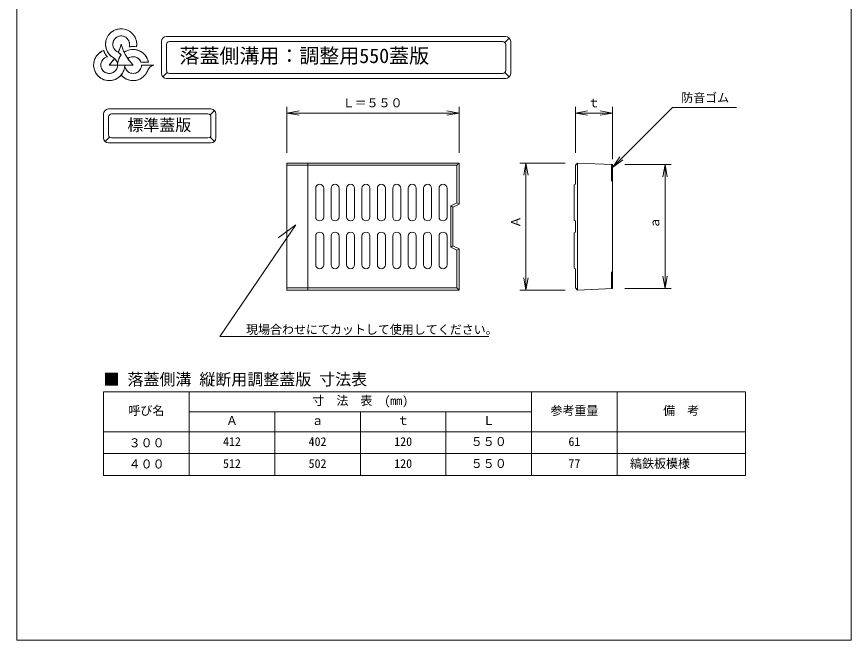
# Model space of a CAD drawing. Units: millimetres on the paper, scale 1:6. Extents: x 70 to 700, y 33 to 686.
# Drawn here: x 70.4 to 279.4, y 383.9 to 540.1 of the extents above; entities that cross this region are included whole.
import ezdxf
from ezdxf.enums import TextEntityAlignment as Align

# ---------------------------------------------------------------- set-up
doc = ezdxf.new("R2010")
doc.units = ezdxf.units.MM
doc.layers.add('0_2', color=150, linetype='Continuous', lineweight=18)
doc.styles.add('ＭＳ ゴシック-5.0-0.0', font='')
doc.styles.get('ＭＳ ゴシック-5.0-0.0').set_extended_font_data('ＭＳ ゴシック-5.0-0.0')

msp = doc.modelspace()

# ---------------------------------------------------------------- linework, layer by layer
at = {"layer": '0_2', "color": 2}
for p, q in [((70.402, 383.887), (70.402, 685.887)), ((279.402, 685.887), (279.402, 383.887)), ((138.088, 503.453), (138.088, 471.638)), ((138.088, 503.453), (181.177, 503.453)), ((181.177, 493.144), (181.177, 503.453)), ((210.299, 502.912), (210.84, 503.453)), ((210.299, 498.125), (210.299, 502.912)), ((210.84, 503.453), (219.566, 503.064)), ((219.334, 499.059), (219.334, 503.074)), ((219.566, 487.546), (219.566, 503.064)), ((210.037, 497.97), (210.299, 498.125)), ((210.037, 489.09), (210.037, 497.97)), ((219.334, 499.059), (219.566, 498.827)), ((181.177, 493.144), (179.633, 492.372)), ((179.633, 482.719), (179.633, 492.372)), ((210.037, 489.09), (210.299, 488.936)), ((210.299, 487.546), (210.299, 488.936)), ((210.299, 486.156), (210.299, 487.546)), ((219.566, 487.546), (219.566, 472.027)), ((210.037, 486.001), (210.299, 486.156)), ((210.037, 486.001), (210.037, 477.121)), ((181.177, 481.947), (179.633, 482.719)), ((181.177, 481.947), (181.177, 471.638)), ((210.037, 477.121), (210.299, 476.966)), ((210.299, 472.179), (210.299, 476.966)), ((219.334, 476.032), (219.566, 476.264)), ((219.334, 476.032), (219.334, 472.017)), ((138.088, 471.638), (181.177, 471.638)), ((210.299, 472.179), (210.84, 471.638)), ((210.84, 471.638), (219.566, 472.027)), ((92.152, 446.154), (252.934, 446.154)), ((92.152, 446.154), (92.152, 425.154)), ((113.59, 446.154), (113.59, 425.154)), ((252.934, 446.154), (252.934, 425.154)), ((92.152, 436.154), (252.934, 436.154)), ((92.152, 425.154), (252.934, 425.154)), ((70.402, 383.887), (279.402, 383.887))]:
    msp.add_line(p, q, dxfattribs=at)
at = {"layer": '0_2'}
for p, q in [((92.974, 534.721), (93.138, 535.06)), ((93.138, 535.06), (93.334, 535.382)), ((93.334, 535.382), (93.56, 535.683)), ((93.56, 535.683), (93.815, 535.961)), ((93.815, 535.961), (94.095, 536.213)), ((94.095, 536.213), (94.398, 536.437)), ((94.398, 536.437), (94.721, 536.631)), ((94.721, 536.631), (95.061, 536.792)), ((95.061, 536.792), (95.416, 536.92)), ((95.639, 535.079), (95.316, 534.883)), ((95.416, 536.92), (95.781, 537.013)), ((95.992, 535.214), (95.639, 535.079)), ((95.781, 537.013), (96.153, 537.071)), ((96.364, 535.283), (95.992, 535.214)), ((96.153, 537.071), (96.53, 537.092)), ((96.742, 535.285), (96.364, 535.283)), ((96.53, 537.092), (96.906, 537.077)), ((97.114, 535.218), (96.742, 535.285)), ((96.906, 537.077), (97.279, 537.026)), ((97.468, 535.087), (97.114, 535.218)), ((97.279, 537.026), (97.646, 536.939)), ((97.793, 534.893), (97.468, 535.087)), ((97.646, 536.939), (98.003, 536.816)), ((98.003, 536.816), (98.346, 536.661)), ((98.346, 536.661), (98.672, 536.472)), ((98.672, 536.472), (98.979, 536.253)), ((98.979, 536.253), (99.263, 536.006)), ((99.263, 536.006), (99.522, 535.732)), ((99.522, 535.732), (99.753, 535.434)), ((99.753, 535.434), (99.954, 535.116)), ((99.954, 535.116), (100.124, 534.78)), ((92.662, 533.255), (92.687, 533.631)), ((92.674, 532.878), (92.662, 533.255)), ((92.687, 533.631), (92.747, 534.003)), ((92.747, 534.003), (92.843, 534.367)), ((92.843, 534.367), (92.974, 534.721)), ((94.51, 533.64), (94.463, 533.265)), ((94.463, 533.265), (94.484, 532.887)), ((94.623, 534), (94.51, 533.64)), ((94.8, 534.335), (94.623, 534)), ((95.033, 534.632), (94.8, 534.335)), ((95.316, 534.883), (95.033, 534.632)), ((98.078, 534.645), (97.793, 534.893)), ((98.314, 534.349), (98.078, 534.645)), ((98.493, 534.017), (98.314, 534.349)), ((98.61, 533.657), (98.493, 534.017)), ((98.66, 533.282), (98.61, 533.657)), ((98.642, 532.905), (98.66, 533.282)), ((100.124, 534.78), (100.261, 534.428)), ((100.261, 534.428), (100.363, 534.066)), ((100.363, 534.066), (100.429, 533.695)), ((100.429, 533.695), (100.46, 533.319)), ((100.46, 533.319), (100.454, 532.942)), ((90.631, 530.569), (90.966, 530.906)), ((90.966, 530.906), (91.339, 531.201)), ((91.339, 531.201), (91.745, 531.447)), ((91.745, 531.447), (92.178, 531.642)), ((92.178, 531.642), (92.291, 531.353)), ((92.291, 531.353), (92.424, 531.071)), ((92.424, 531.071), (92.575, 530.799)), ((92.723, 532.505), (92.674, 532.878)), ((92.807, 532.137), (92.723, 532.505)), ((92.927, 531.78), (92.807, 532.137)), ((93.08, 531.436), (92.927, 531.78)), ((93.266, 531.108), (93.08, 531.436)), ((93.482, 530.799), (93.266, 531.108)), ((94.484, 532.887), (94.572, 532.52)), ((94.572, 532.52), (94.725, 532.174)), ((94.725, 532.174), (94.938, 531.861)), ((94.938, 531.861), (95.203, 531.591)), ((95.203, 531.591), (95.512, 531.374)), ((95.512, 531.374), (95.806, 531.186)), ((95.806, 531.186), (96.012, 531.031)), ((96.012, 531.031), (96.207, 530.862)), ((96.207, 530.862), (96.39, 530.681)), ((98.557, 532.536), (98.642, 532.905)), ((98.863, 532.593), (98.557, 532.536)), ((99.172, 532.63), (98.863, 532.593)), ((99.482, 532.646), (99.172, 532.63)), ((99.794, 532.64), (99.482, 532.646)), ((100.104, 532.615), (99.794, 532.64)), ((100.411, 532.568), (100.104, 532.615)), ((100.454, 532.942), (100.411, 532.568)), ((89.686, 528.429), (89.767, 528.897)), ((89.767, 528.897), (89.905, 529.351)), ((89.905, 529.351), (90.097, 529.786)), ((90.097, 529.786), (90.34, 530.194)), ((90.34, 530.194), (90.631, 530.569)), ((91.683, 528.935), (91.546, 528.583)), ((91.882, 529.257), (91.683, 528.935)), ((92.135, 529.538), (91.882, 529.257)), ((92.435, 529.768), (92.135, 529.538)), ((92.771, 529.942), (92.435, 529.768)), ((92.575, 530.799), (92.744, 530.538)), ((92.744, 530.538), (92.93, 530.288)), ((93.133, 530.052), (92.771, 529.942)), ((92.93, 530.288), (93.133, 530.052)), ((93.727, 530.513), (93.482, 530.799)), ((93.999, 530.252), (93.727, 530.513)), ((94.295, 530.019), (93.999, 530.252)), ((94.612, 529.815), (94.295, 530.019)), ((94.896, 529.618), (94.612, 529.815)), ((95.119, 529.405), (94.896, 529.618)), ((95.309, 529.161), (95.119, 529.405)), ((95.461, 528.893), (95.309, 529.161)), ((95.572, 528.605), (95.461, 528.893)), ((95.746, 528.801), (95.699, 528.535)), ((95.811, 529.064), (95.746, 528.801)), ((95.894, 529.321), (95.811, 529.064)), ((95.994, 529.572), (95.894, 529.321)), ((96.112, 529.815), (95.994, 529.572)), ((96.246, 530.05), (96.112, 529.815)), ((96.396, 530.274), (96.246, 530.05)), ((96.39, 530.681), (96.562, 530.488)), ((96.562, 530.488), (96.396, 530.274)), ((89.662, 527.954), (89.686, 528.429)), ((89.696, 527.48), (89.662, 527.954)), ((89.787, 527.014), (89.696, 527.48)), ((89.935, 526.562), (89.787, 527.014)), ((91.473, 528.212), (91.468, 527.834)), ((91.468, 527.834), (91.531, 527.462)), ((91.546, 528.583), (91.473, 528.212)), ((91.531, 527.462), (91.66, 527.106)), ((91.66, 527.106), (91.85, 526.78)), ((91.85, 526.78), (92.096, 526.492)), ((95.139, 526.61), (95.362, 526.915)), ((95.362, 526.915), (95.527, 527.255)), ((95.527, 527.255), (95.628, 527.62)), ((95.639, 528.304), (95.572, 528.605)), ((95.628, 527.62), (95.662, 527.996)), ((95.662, 527.996), (95.639, 528.304)), ((95.671, 528.266), (95.662, 527.996)), ((95.662, 527.996), (97.462, 527.996)), ((95.699, 528.535), (95.671, 528.266)), ((97.331, 526.994), (97.23, 526.671)), ((97.403, 527.324), (97.331, 526.994)), ((97.447, 527.659), (97.403, 527.324)), ((97.462, 527.996), (97.447, 527.659)), ((101.523, 528.746), (103.389, 528.746)), ((101.662, 527.996), (104.781, 527.996)), ((90.136, 526.132), (89.935, 526.562)), ((90.388, 525.73), (90.136, 526.132)), ((90.687, 525.36), (90.388, 525.73)), ((91.029, 525.031), (90.687, 525.36)), ((91.408, 524.745), (91.029, 525.031)), ((91.82, 524.507), (91.408, 524.745)), ((92.096, 526.492), (92.389, 526.254)), ((92.389, 526.254), (92.721, 526.072)), ((92.721, 526.072), (93.079, 525.952)), ((93.079, 525.952), (93.454, 525.899)), ((93.454, 525.899), (93.831, 525.914)), ((93.831, 525.914), (94.2, 525.996)), ((94.2, 525.996), (94.549, 526.143)), ((94.549, 526.143), (94.865, 526.35)), ((94.865, 526.35), (95.139, 526.61)), ((95.472, 524.596), (95.045, 524.389)), ((95.872, 524.854), (95.472, 524.596)), ((96.237, 525.158), (95.872, 524.854)), ((96.562, 525.504), (96.237, 525.158)), ((96.766, 525.773), (96.562, 525.504)), ((96.947, 526.059), (96.766, 525.773)), ((97.101, 526.359), (96.947, 526.059)), ((97.23, 526.671), (97.101, 526.359)), ((92.257, 524.321), (91.82, 524.507)), ((92.713, 524.19), (92.257, 524.321)), ((93.182, 524.115), (92.713, 524.19)), ((93.657, 524.097), (93.182, 524.115)), ((94.13, 524.138), (93.657, 524.097)), ((94.595, 524.236), (94.13, 524.138)), ((95.045, 524.389), (94.595, 524.236))]:
    msp.add_line(p, q, dxfattribs=at)
at = {"layer": '0_2', "color": 4}
for p, q in [((107.902, 535.137), (192.851, 535.137)), ((106.652, 525.887), (106.652, 533.887)), ((107.902, 526.637), (107.902, 533.137)), ((108.652, 533.887), (192.101, 533.887)), ((192.632, 533.667), (193.735, 534.77)), ((192.851, 526.637), (192.851, 533.137)), ((194.101, 533.887), (194.101, 525.887)), ((108.122, 526.106), (107.018, 525.003)), ((107.902, 524.637), (192.851, 524.637)), ((108.652, 525.887), (192.101, 525.887)), ((192.632, 526.106), (193.735, 525.003)), ((119.049, 516.997), (93.402, 516.997)), ((118.83, 515.527), (119.933, 516.63)), ((138.088, 506.014), (138.088, 517.521)), ((138.088, 515.977), (141.13, 516.513)), ((181.177, 515.977), (178.135, 516.513)), ((181.177, 506.014), (181.177, 517.521)), ((210.299, 506.014), (210.299, 517.521)), ((210.299, 515.977), (213.341, 516.513)), ((219.566, 515.977), (216.524, 516.513)), ((219.566, 504.457), (219.566, 517.521)), ((219.566, 502.369), (234.599, 517.402)), ((234.599, 517.402), (250.66, 517.402)), ((92.152, 515.747), (92.152, 509.747)), ((93.402, 514.997), (93.402, 510.497)), ((94.152, 515.747), (118.299, 515.747)), ((119.049, 510.497), (119.049, 514.997)), ((120.299, 509.747), (120.299, 515.747)), ((138.088, 515.977), (181.177, 515.977)), ((138.088, 515.977), (141.13, 515.44)), ((181.177, 515.977), (178.135, 515.44)), ((210.299, 515.977), (213.341, 515.44)), ((210.299, 515.977), (219.566, 515.977)), ((219.566, 515.977), (216.524, 515.44)), ((93.622, 509.966), (92.518, 508.863)), ((118.83, 509.966), (119.933, 508.863)), ((119.049, 508.497), (93.402, 508.497)), ((118.299, 509.747), (94.152, 509.747)), ((219.566, 502.369), (221.424, 505.023)), ((219.566, 502.369), (222.22, 504.228)), ((180.637, 502.912), (138.088, 502.912)), ((143.293, 503.453), (143.293, 471.638)), ((180.637, 502.912), (181.177, 503.453)), ((180.637, 493.478), (180.637, 502.912)), ((207.751, 503.453), (196.375, 503.453)), ((197.919, 503.453), (197.383, 500.411)), ((197.919, 503.453), (198.456, 500.411)), ((197.919, 471.638), (197.919, 503.453)), ((210.84, 503.453), (210.84, 471.638)), ((234.292, 503.064), (222.654, 503.064)), ((232.748, 503.064), (232.212, 500.022)), ((232.748, 503.064), (233.284, 500.022)), ((232.748, 472.027), (232.748, 503.064)), ((145.27, 489.939), (145.27, 497.121)), ((147.278, 489.939), (147.278, 497.121)), ((149.131, 489.939), (149.131, 497.121)), ((151.139, 489.939), (151.139, 497.121)), ((152.992, 489.939), (152.992, 497.121)), ((155, 489.939), (155, 497.121)), ((156.853, 489.939), (156.853, 497.121)), ((158.861, 489.939), (158.861, 497.121)), ((160.714, 489.939), (160.714, 497.121)), ((162.722, 489.939), (162.722, 497.121)), ((164.575, 489.939), (164.575, 497.121)), ((166.583, 489.939), (166.583, 497.121)), ((168.436, 489.939), (168.436, 497.121)), ((170.444, 489.939), (170.444, 497.121)), ((172.297, 489.939), (172.297, 497.121)), ((174.305, 489.939), (174.305, 497.121)), ((176.158, 489.939), (176.158, 497.121)), ((178.166, 489.939), (178.166, 497.121)), ((180.637, 493.478), (179.092, 492.706)), ((181.177, 493.144), (180.637, 493.478)), ((179.092, 482.385), (179.092, 492.706)), ((179.633, 492.372), (179.092, 492.706)), ((140.268, 488.01), (121.293, 459.96)), ((140.268, 488.01), (135.868, 484.71)), ((145.27, 485.152), (145.27, 477.97)), ((147.278, 485.152), (147.278, 477.97)), ((149.131, 485.152), (149.131, 477.97)), ((151.139, 485.152), (151.139, 477.97)), ((152.992, 485.152), (152.992, 477.97)), ((155, 485.152), (155, 477.97)), ((156.853, 485.152), (156.853, 477.97)), ((158.861, 485.152), (158.861, 477.97)), ((160.714, 485.152), (160.714, 477.97)), ((162.722, 485.152), (162.722, 477.97)), ((164.575, 485.152), (164.575, 477.97)), ((166.583, 485.152), (166.583, 477.97)), ((168.436, 485.152), (168.436, 477.97)), ((170.444, 485.152), (170.444, 477.97)), ((172.297, 485.152), (172.297, 477.97)), ((174.305, 485.152), (174.305, 477.97)), ((176.158, 485.152), (176.158, 477.97)), ((178.166, 485.152), (178.166, 477.97)), ((179.633, 482.719), (179.092, 482.385)), ((180.637, 481.613), (179.092, 482.385)), ((181.177, 481.947), (180.637, 481.613)), ((180.637, 481.613), (180.637, 472.179)), ((197.919, 471.638), (197.383, 474.68)), ((197.919, 471.638), (198.456, 474.68)), ((232.748, 472.027), (232.212, 475.069)), ((232.748, 472.027), (233.284, 475.069)), ((180.637, 472.179), (138.088, 472.179)), ((180.637, 472.179), (181.177, 471.638)), ((207.751, 471.638), (196.375, 471.638)), ((234.292, 472.027), (222.654, 472.027)), ((121.293, 459.96), (188.667, 459.96)), ((199.34, 446.154), (199.34, 425.154)), ((220.777, 446.154), (220.777, 425.154)), ((113.59, 441.154), (199.34, 441.154)), ((135.027, 441.154), (135.027, 425.154)), ((156.465, 441.154), (156.465, 425.154)), ((177.902, 441.154), (177.902, 425.154)), ((92.152, 430.654), (252.934, 430.654))]:
    msp.add_line(p, q, dxfattribs=at)
at = {"layer": '0_2', "color": 1}
for p, q in [((96.461, 532.849), (96.562, 533.192)), ((96.562, 533.192), (96.663, 532.849)), ((95.806, 531.186), (95.956, 531.511)), ((96.012, 531.031), (95.806, 531.186)), ((95.956, 531.511), (96.097, 531.839)), ((96.207, 530.862), (96.012, 531.031)), ((96.097, 531.839), (96.229, 532.172)), ((96.39, 530.681), (96.207, 530.862)), ((96.229, 532.172), (96.35, 532.509)), ((96.35, 532.509), (96.461, 532.849)), ((96.663, 532.849), (96.774, 532.509)), ((96.774, 532.509), (96.895, 532.172)), ((96.895, 532.172), (97.026, 531.839)), ((97.026, 531.839), (97.167, 531.511)), ((97.167, 531.511), (97.318, 531.186)), ((97.318, 531.186), (97.453, 530.915)), ((97.453, 530.915), (97.594, 530.648)), ((94.038, 528.51), (94.265, 528.778)), ((94.265, 528.778), (94.483, 529.051)), ((94.483, 529.051), (94.694, 529.332)), ((94.694, 529.332), (94.896, 529.618)), ((94.896, 529.618), (95.119, 529.405)), ((95.119, 529.405), (95.309, 529.161)), ((95.309, 529.161), (95.461, 528.893)), ((95.461, 528.893), (95.572, 528.605)), ((95.699, 528.535), (95.746, 528.801)), ((95.746, 528.801), (95.811, 529.064)), ((95.811, 529.064), (95.894, 529.321)), ((95.894, 529.321), (95.994, 529.572)), ((95.994, 529.572), (96.112, 529.815)), ((96.112, 529.815), (96.246, 530.05)), ((96.246, 530.05), (96.396, 530.274)), ((96.562, 530.488), (96.39, 530.681)), ((96.396, 530.274), (96.562, 530.488)), ((97.594, 530.648), (97.743, 530.385)), ((97.743, 530.385), (97.898, 530.125)), ((97.898, 530.125), (98.059, 529.869)), ((98.059, 529.869), (98.227, 529.618)), ((98.227, 529.618), (98.43, 529.332)), ((98.43, 529.332), (98.64, 529.051)), ((98.64, 529.051), (98.859, 528.778)), ((98.859, 528.778), (99.086, 528.51)), ((93.562, 527.996), (93.804, 528.25)), ((93.562, 527.996), (99.562, 527.996)), ((99.562, 527.996), (93.562, 527.996)), ((93.804, 528.25), (94.038, 528.51)), ((95.572, 528.605), (95.639, 528.304)), ((95.639, 528.304), (95.662, 527.996)), ((95.662, 527.996), (95.671, 528.266)), ((95.671, 528.266), (95.699, 528.535)), ((99.086, 528.51), (99.32, 528.25)), ((99.32, 528.25), (99.562, 527.996))]:
    msp.add_line(p, q, dxfattribs=at)
at = {"layer": '0_2', "color": 7}
for p, q in [((97.318, 531.186), (97.579, 531.354)), ((97.453, 530.915), (97.318, 531.186)), ((97.594, 530.648), (97.453, 530.915)), ((97.579, 531.354), (97.852, 531.501)), ((97.852, 531.501), (98.136, 531.626)), ((98.136, 531.626), (98.429, 531.728)), ((98.429, 531.728), (98.73, 531.806)), ((98.73, 531.806), (99.035, 531.861)), ((99.035, 531.861), (99.344, 531.89)), ((99.344, 531.89), (99.655, 531.895)), ((99.655, 531.895), (99.965, 531.875)), ((99.965, 531.875), (100.272, 531.831)), ((100.272, 531.831), (100.575, 531.762)), ((100.575, 531.762), (100.871, 531.67)), ((100.871, 531.67), (101.159, 531.554)), ((101.159, 531.554), (101.437, 531.416)), ((101.437, 531.416), (101.703, 531.256)), ((101.703, 531.256), (101.955, 531.075)), ((101.955, 531.075), (102.193, 530.875)), ((102.193, 530.875), (102.413, 530.657)), ((97.743, 530.385), (97.594, 530.648)), ((97.898, 530.125), (97.743, 530.385)), ((98.059, 529.869), (97.898, 530.125)), ((98.227, 529.618), (98.059, 529.869)), ((98.442, 529.773), (98.227, 529.618)), ((98.675, 529.9), (98.442, 529.773)), ((98.922, 529.996), (98.675, 529.9)), ((99.179, 530.061), (98.922, 529.996)), ((99.442, 530.093), (99.179, 530.061)), ((99.707, 530.091), (99.442, 530.093)), ((99.969, 530.056), (99.707, 530.091)), ((100.226, 529.989), (99.969, 530.056)), ((100.471, 529.889), (100.226, 529.989)), ((100.702, 529.759), (100.471, 529.889)), ((100.915, 529.602), (100.702, 529.759)), ((101.107, 529.419), (100.915, 529.602)), ((101.274, 529.213), (101.107, 529.419)), ((101.413, 528.987), (101.274, 529.213)), ((101.523, 528.746), (101.413, 528.987)), ((102.413, 530.657), (102.616, 530.422)), ((102.616, 530.422), (102.799, 530.171)), ((102.799, 530.171), (102.962, 529.907)), ((102.962, 529.907), (103.103, 529.63)), ((103.103, 529.63), (103.222, 529.344)), ((103.222, 529.344), (103.317, 529.048)), ((103.317, 529.048), (103.389, 528.746)), ((97.331, 526.994), (97.23, 526.671)), ((97.403, 527.324), (97.331, 526.994)), ((97.447, 527.659), (97.403, 527.324)), ((97.462, 527.996), (97.447, 527.659)), ((97.488, 527.668), (97.462, 527.996)), ((97.565, 527.347), (97.488, 527.668)), ((97.691, 527.043), (97.565, 527.347)), ((97.863, 526.762), (97.691, 527.043)), ((98.077, 526.511), (97.863, 526.762)), ((101.261, 526.762), (101.047, 526.511)), ((101.433, 527.043), (101.261, 526.762)), ((101.559, 527.347), (101.433, 527.043)), ((103.389, 528.746), (101.523, 528.746)), ((101.636, 527.668), (101.559, 527.347)), ((101.662, 527.996), (101.636, 527.668)), ((104.781, 527.996), (101.662, 527.996)), ((103.225, 526.658), (103.333, 526.904)), ((103.333, 526.904), (103.471, 527.133)), ((103.471, 527.133), (103.637, 527.343)), ((103.637, 527.343), (103.829, 527.53)), ((103.829, 527.53), (104.042, 527.692)), ((104.042, 527.692), (104.275, 527.824)), ((104.275, 527.824), (104.523, 527.926)), ((104.523, 527.926), (104.781, 527.996)), ((96.766, 525.773), (96.562, 525.504)), ((96.562, 525.504), (96.839, 525.204)), ((96.947, 526.059), (96.766, 525.773)), ((96.839, 525.204), (97.147, 524.934)), ((97.101, 526.359), (96.947, 526.059)), ((97.23, 526.671), (97.101, 526.359)), ((97.147, 524.934), (97.481, 524.698)), ((97.481, 524.698), (97.837, 524.498)), ((98.327, 526.297), (98.077, 526.511)), ((98.608, 526.125), (98.327, 526.297)), ((98.913, 525.999), (98.608, 526.125)), ((99.233, 525.922), (98.913, 525.999)), ((99.562, 525.896), (99.233, 525.922)), ((99.89, 525.922), (99.562, 525.896)), ((100.211, 525.999), (99.89, 525.922)), ((100.515, 526.125), (100.211, 525.999)), ((100.796, 526.297), (100.515, 526.125)), ((101.047, 526.511), (100.796, 526.297)), ((101.384, 524.548), (101.735, 524.758)), ((101.735, 524.758), (102.062, 525.003)), ((102.062, 525.003), (102.362, 525.282)), ((102.362, 525.282), (102.631, 525.59)), ((102.631, 525.59), (102.866, 525.925)), ((102.866, 525.925), (103.065, 526.282)), ((103.065, 526.282), (103.225, 526.658)), ((97.837, 524.498), (98.213, 524.337)), ((98.213, 524.337), (98.604, 524.216)), ((98.604, 524.216), (99.005, 524.136)), ((99.005, 524.136), (99.412, 524.099)), ((99.412, 524.099), (99.821, 524.105)), ((99.821, 524.105), (100.227, 524.153)), ((100.227, 524.153), (100.626, 524.244)), ((100.626, 524.244), (101.013, 524.376)), ((101.013, 524.376), (101.384, 524.548))]:
    msp.add_line(p, q, dxfattribs=at)
at = {"layer": '0_2', "color": 6}
msp.add_line((93.562, 527.996), (99.562, 527.996), dxfattribs=at)
at = {"layer": '0_2'}
for centre, radius, start, end in [((96.562, 533.192), 3.9, 350.78653, 240), ((96.562, 533.192), 2.1, 341.79487, 240), ((93.562, 527.996), 3.9, 110.78653, 0), ((96.562, 533.192), 4.65, 199.47131, 222.48326), ((93.562, 527.996), 3.9, 39.71514, 60), ((99.562, 527.996), 3.9, 11.08749, 125.12548), ((99.562, 527.996), 4.65, 79.47131, 102.48326), ((93.562, 527.996), 2.1, 101.79487, 60), ((99.562, 527.996), 3.9, 140.28486, 180), ((99.562, 527.996), 2.1, 20.92483, 129.45771), ((99.562, 527.996), 2.1, 180, 0), ((105.198, 525.938), 2.1, 101.43711, 159.93719), ((99.562, 527.996), 3.9, 219.71514, 339.93719)]:
    msp.add_arc(centre, radius, start, end, dxfattribs=at)
at = {"layer": '0_2', "color": 4}
for centre, radius, start, end in [((107.902, 533.887), 1.25, 90, 180), ((192.851, 533.887), 1.25, 0, 90), ((108.652, 533.137), 0.75, 90, 180), ((192.101, 533.137), 0.75, 0, 90), ((107.902, 525.887), 1.25, 180, 270), ((108.652, 526.637), 0.75, 180, 270), ((192.101, 526.637), 0.75, 270, 0), ((192.851, 525.887), 1.25, 270, 0), ((93.402, 515.747), 1.25, 90, 180), ((119.049, 515.747), 1.25, 0, 90), ((94.152, 514.997), 0.75, 90, 180), ((118.299, 514.997), 0.75, 0, 90), ((94.152, 510.497), 0.75, 180, 270), ((118.299, 510.497), 0.75, 270, 0), ((93.402, 509.747), 1.25, 180, 270), ((119.049, 509.747), 1.25, 270, 0), ((146.274, 497.121), 1.004, 0, 180), ((150.135, 497.121), 1.004, 0, 180), ((153.996, 497.121), 1.004, 0, 180), ((157.857, 497.121), 1.004, 0, 180), ((161.718, 497.121), 1.004, 0, 180), ((165.579, 497.121), 1.004, 0, 180), ((169.44, 497.121), 1.004, 0, 180), ((173.301, 497.121), 1.004, 0, 180), ((177.162, 497.121), 1.004, 0, 180), ((146.274, 489.939), 1.004, 180, 0), ((150.135, 489.939), 1.004, 180, 0), ((153.996, 489.939), 1.004, 180, 0), ((157.857, 489.939), 1.004, 180, 0), ((161.718, 489.939), 1.004, 180, 0), ((165.579, 489.939), 1.004, 180, 0), ((169.44, 489.939), 1.004, 180, 0), ((173.301, 489.939), 1.004, 180, 0), ((177.162, 489.939), 1.004, 180, 0), ((146.274, 485.152), 1.004, 0, 180), ((150.135, 485.152), 1.004, 0, 180), ((153.996, 485.152), 1.004, 0, 180), ((157.857, 485.152), 1.004, 0, 180), ((161.718, 485.152), 1.004, 0, 180), ((165.579, 485.152), 1.004, 0, 180), ((169.44, 485.152), 1.004, 0, 180), ((173.301, 485.152), 1.004, 0, 180), ((177.162, 485.152), 1.004, 0, 180), ((146.274, 477.97), 1.004, 180, 0), ((150.135, 477.97), 1.004, 180, 0), ((153.996, 477.97), 1.004, 180, 0), ((157.857, 477.97), 1.004, 180, 0), ((161.718, 477.97), 1.004, 180, 0), ((165.579, 477.97), 1.004, 180, 0), ((169.44, 477.97), 1.004, 180, 0), ((173.301, 477.97), 1.004, 180, 0), ((177.162, 477.97), 1.004, 180, 0)]:
    msp.add_arc(centre, radius, start, end, dxfattribs=at)
at = {"layer": '0_2', "color": 1}
for centre, start, end in [((84.999, 536.404), 334.22656, 344.47751), ((108.124, 536.404), 195.52249, 224.47751), ((84.999, 536.404), 315.52249, 325.56209)]:
    msp.add_arc(centre, 12, start, end, dxfattribs=at)

# ---------------------------------------------------------------- texts
at = {"layer": '0_2', "color": 7, "style": 'ＭＳ ゴシック-5.0-0.0'}
for s, height, p in [('落蓋側溝用：調整用550蓋版', 3.666, (111.183, 527.388)), ('防音ゴム', 2.199, (236.825, 518.036)), ('Ｌ＝５５０', 2.199, (152.017, 516.749)), ('ｔ', 2.199, (213.451, 516.749)), ('標準蓋版', 2.933, (98.108, 510.622)), ('\u3000\u3000現場合わせにてカットして使用してください。', 2.199, (121.843, 459.96)), ('■ 落蓋側溝 縦断用調整蓋版 寸法表', 2.933, (92.155, 446.906)), ('寸\u3000法\u3000表\u3000(mm)', 2.199, (144.465, 442.154)), ('呼び名', 2.199, (98.374, 439.656)), ('参考重量', 2.199, (204.059, 439.654)), ('備\u3000考', 2.199, (232.288, 439.654)), ('Ａ', 2.199, (122.809, 437.154)), ('ａ', 2.199, (144.246, 437.154)), ('ｔ', 2.199, (165.684, 437.154)), ('Ｌ', 2.199, (187.121, 437.154)), ('412', 2.199, (122.059, 431.904)), ('402', 2.199, (143.496, 431.904)), ('120', 2.199, (164.934, 431.904)), ('５５０', 2.199, (184.121, 431.904)), ('61', 2.199, (208.559, 431.904)), ('３００', 2.199, (98.436, 431.582)), ('４００', 2.199, (98.436, 426.275)), ('512', 2.199, (122.059, 426.404)), ('502', 2.199, (143.496, 426.404)), ('120', 2.199, (164.934, 426.404)), ('５５０', 2.199, (184.121, 426.404)), ('77', 2.199, (208.559, 426.404)), ('縞鉄板模様', 2.199, (223.996, 426.404))]:
    msp.add_text(s, height=height, dxfattribs=at).set_placement(p, align=Align.BOTTOM_LEFT)
for s, p in [('Ａ', (197.147, 487.181)), ('ａ', (231.976, 486.971))]:
    msp.add_text(s, height=2.199, rotation=90, dxfattribs=at).set_placement(p, align=Align.BOTTOM_LEFT)

doc.saveas('drawing.dxf')
